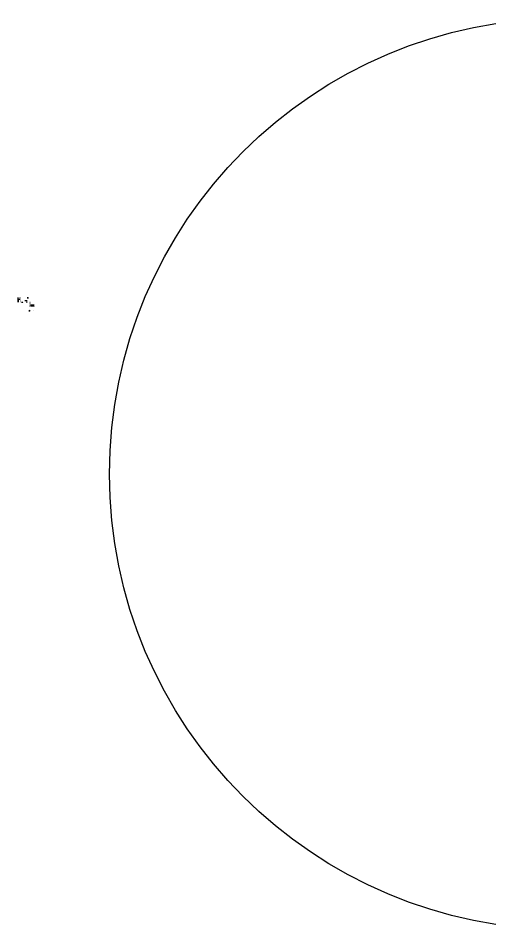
# Model space of a CAD drawing. Header units: inches. Extents: x -34849 to 37501, y -26482 to 39290.
# Drawn here: x -34849 to -834, y -26482 to 39290 of the extents above; entities that cross this region are included whole.
import ezdxf

# ---------------------------------------------------------------- set-up
doc = ezdxf.new("R2010")
doc.units = ezdxf.units.IN
doc.header["$MEASUREMENT"] = 0
doc.layers.add('035$04OFF', color=7, linetype='Continuous')
doc.layers.add('A-Wall-Patt', color=12, linetype='Continuous')
pattern_1 = [(45, (-36857.994, 17485.4735), (-4.242641, 4.242641), []), (45, (-36855.1657, 17485.4735), (-4.242641, 4.242641), [])]
pattern_2 = [(90, (-36857.994, 17485.4735), (-2.5, 4e-16), [])]
pattern_3 = [(180, (-36857.994, 17485.4735), (-4e-16, -2.5), [])]

msp = doc.modelspace()

# ---------------------------------------------------------------- hatches: boundary and pattern name
at = {"layer": 'A-Wall-Patt'}
h = msp.add_hatch(dxfattribs=at)
h.set_pattern_fill('ANSI37', color=256, scale=16, style=0)
h.set_pattern_definition([(45, (-36857.9941, 17485.4735), (-1.4142136, 1.4142136), []), (135, (-36857.9941, 17485.4735), (-1.4142136, -1.4142136), [])])
h.paths.add_polyline_path([(-34844, 19140), (-34849, 19140), (-34849, 19020), (-34849, 19020), (-34849, 19015), (-34849, 19015), (-34849, 18803), (-34844, 18803), (-34844, 19015), (-34844, 19023)])
h = msp.add_hatch(dxfattribs=at)
h.set_pattern_fill('ANSI31', color=256, scale=20, angle=135, style=0)
h.set_pattern_definition(pattern_3)
h.paths.add_polyline_path([(-34705, 19140), (-34712, 19140), (-34712, 19067), (-34705, 19067)])
for points in [[(-34364, 19140), (-34369, 19140), (-34369, 18921), (-34369, 18804), (-34364, 18804), (-34364, 18918), (-34364, 18923)], [(-34138, 18812), (-34143, 18812), (-34143, 18807), (-34138, 18807)], [(-34010, 18315), (-34018, 18315), (-34018, 18275), (-34010, 18275)], [(-33709, 18205), (-33730, 18205), (-33730, 18181), (-33709, 18181), (-33709, 18186), (-33725, 18186), (-33725, 18200), (-33709, 18200)]]:
    msp.add_hatch(color=256, dxfattribs=at).paths.add_polyline_path(points)
h = msp.add_hatch(dxfattribs=at)
h.set_pattern_fill('ANSI31', color=256, scale=16, style=0)
h.set_pattern_definition([(45, (-36857.9941, 17485.4735), (-1.4142136, 1.4142136), [])])
h.paths.add_polyline_path([(-34143, 19121), (-34162, 19121), (-34162, 19140), (-34167, 19140), (-34167, 19116), (-34143, 19116)])
h = msp.add_hatch(dxfattribs=at)
h.set_pattern_fill('ANSI32', color=256, scale=16, style=0)
h.set_pattern_definition(pattern_1)
h.paths.add_polyline_path([(-34712, 19020), (-34844, 19020), (-34844, 19015), (-34712, 19015)])
h = msp.add_hatch(dxfattribs=at)
h.set_pattern_fill('ANSI31', color=256, scale=20, angle=135, style=0)
h.set_pattern_definition(pattern_3)
h.paths.add_polyline_path([(-34705, 18926), (-34706, 18926), (-34706, 18950), (-34705, 18950), (-34705, 18968), (-34712, 18968), (-34712, 18803), (-34705, 18803)])
h.paths.add_polyline_path([(-34705, 19018), (-34705, 19027), (-34712, 19027), (-34712, 19020), (-34712, 19014), (-34712, 19008), (-34705, 19008)])
h = msp.add_hatch(dxfattribs=at)
h.set_pattern_fill('ANSI31', color=256, scale=20, angle=45, style=0)
h.set_pattern_definition(pattern_2)
h.paths.add_polyline_path([(-34547, 18810), (-34583, 18810), (-34583, 18803), (-34547, 18803)])
h = msp.add_hatch(color=256, dxfattribs=at)
h.paths.add_polyline_path([(-34491, 18803), (-34499, 18803), (-34499, 18798), (-34491, 18798)])
h.paths.add_polyline_path([(-34539, 18803), (-34547, 18803), (-34547, 18798), (-34539, 18798)])
h = msp.add_hatch(dxfattribs=at)
h.set_pattern_fill('ANSI32', color=256, scale=16, style=0)
h.set_pattern_definition(pattern_1)
h.paths.add_polyline_path([(-34229, 18923), (-34355, 18923), (-34355, 18918), (-34229, 18918)])
h = msp.add_hatch(dxfattribs=at)
h.set_pattern_fill('ANSI31', color=256, scale=20, style=0)
h.set_pattern_definition([(45, (-36857.994, 17485.4735), (-1.767767, 1.767767), [])])
h.paths.add_polyline_path([(-34222, 18901), (-34229, 18901), (-34229, 18846), (-34222, 18846)])
h.paths.add_polyline_path([(-34222, 18909), (-34229, 18909), (-34229, 18902), (-34222, 18902)])
h.paths.add_polyline_path([(-34222, 18923), (-34229, 18923), (-34229, 18918), (-34229, 18910), (-34222, 18910)])
h.paths.add_polyline_path([(-34222, 18806), (-34229, 18806), (-34229, 18803), (-34222, 18803)])
h = msp.add_hatch(dxfattribs=at)
h.set_pattern_fill('ANSI31', color=256, scale=20, angle=135, style=0)
h.set_pattern_definition(pattern_3)
h.paths.add_polyline_path([(-34004, 18795), (-34010, 18795), (-34010, 18711), (-34004, 18711), (-34004, 18714), (-34007, 18714), (-34007, 18738), (-34004, 18738)])
h = msp.add_hatch(dxfattribs=at)
h.set_pattern_fill('ANSI32', color=256, scale=16, style=0)
h.set_pattern_definition(pattern_1)
h.paths.add_polyline_path([(-33709, 18620), (-33966, 18620), (-33966, 18615), (-33709, 18615)])
h.paths.add_polyline_path([(-34006, 18620), (-34010, 18620), (-34010, 18615), (-34006, 18615)])
h.paths.add_polyline_path([(-34006, 18527), (-34010, 18527), (-34010, 18520), (-34006, 18520)])
h.paths.add_polyline_path([(-33709, 18527), (-33966, 18527), (-33966, 18520), (-33709, 18520)])
h = msp.add_hatch(dxfattribs=at)
h.set_pattern_fill('ANSI31', color=256, scale=20, angle=45, style=0)
h.set_pattern_definition(pattern_2)
h.paths.add_polyline_path([(-34018, 18196), (-34063, 18196), (-34063, 18189), (-34043, 18189), (-34043, 18193), (-34019, 18193), (-34019, 18189), (-34018, 18189), (-34018, 18192), (-34018, 18192)])

# ---------------------------------------------------------------- linework, layer by layer
at = {"layer": '035$04OFF', "color": 1}
msp.add_circle((4616, 6404, 0), 32886, dxfattribs=at)

doc.saveas('drawing.dxf')
